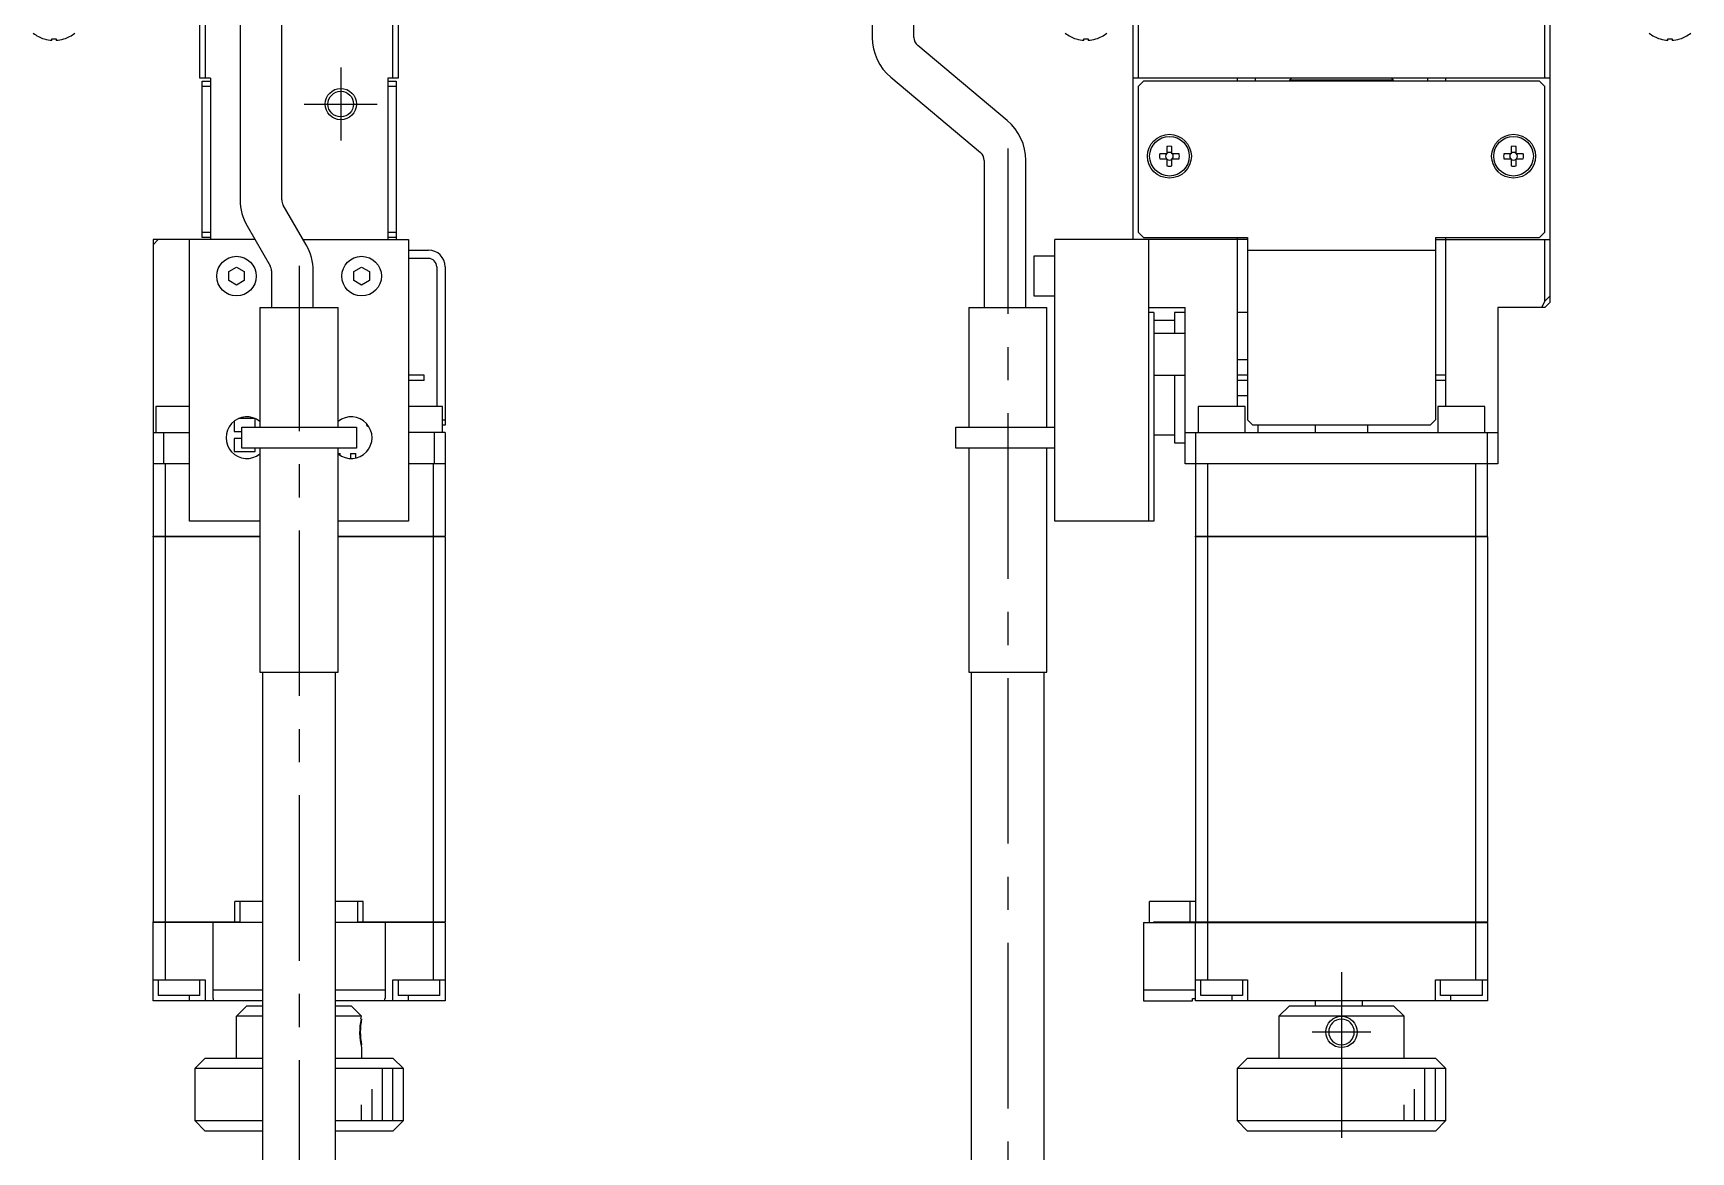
# Model space of a CAD drawing. Extents: x 0 to 718, y -8 to 409.
# Drawn here: x 8.5 to 167.5, y 134.3 to 241.6 of the extents above; entities that cross this region are included whole.
import ezdxf

# ---------------------------------------------------------------- set-up
doc = ezdxf.new("R2010")
doc.units = 0
doc.header["$LTSCALE"] = 0.5
doc.linetypes.add('CENTER', pattern=[50.8, 31.75, -6.35, 6.35, -6.35])
for name, color, linetype in [('MSM_CENTER', 1, 'CENTER'), ('MSM_CONTINUOUS', 7, 'CONTINUOUS'), ('MSM_NARROW', 5, 'CONTINUOUS')]:
    doc.layers.add(name, color=color, linetype=linetype)

msp = doc.modelspace()

# ---------------------------------------------------------------- linework, layer by layer
at = {"layer": 'MSM_CENTER'}
for p, q in [((38, 238.31), (38, 231.31)), ((34.5, 234.81), (41.5, 234.81)), ((101.97, 230.55), (101.97, 78.28)), ((34, 219.31), (34, 79.31)), ((133.97, 151.53), (133.97, 130.13)), ((131.17, 145.81), (136.77, 145.81))]:
    msp.add_line(p, q, dxfattribs=at)
at = {"layer": 'MSM_CONTINUOUS'}
for p, q in [((24.5, 237.31), (24.5, 328.81)), ((113.97, 259.31), (113.97, 221.81)), ((153.97, 215.81), (153.97, 259.31)), ((25, 252.81), (25, 237.31)), ((43, 237.31), (43, 250.2)), ((43.5, 250.31), (43.5, 237.31)), ((114.47, 249.7), (114.47, 237.31)), ((153.47, 237.31), (153.47, 249.7)), ((28.35, 246.81), (28.35, 225.62)), ((32.35, 225.62), (32.35, 246.81)), ((88.97, 246.81), (88.97, 241.21)), ((92.97, 241.21), (92.97, 246.81)), ((9.55, 241.06), (9.57, 241.06)), ((10.3, 241.06), (10.7, 241.06)), ((10.3, 240.92), (10.3, 241.06)), ((10.7, 241.06), (10.7, 240.92)), ((11.43, 241.06), (11.45, 241.06)), ((101.91, 233.24), (93.33, 240.44)), ((108.52, 241.06), (108.54, 241.06)), ((109.27, 241.06), (109.67, 241.06)), ((109.27, 240.92), (109.27, 241.06)), ((109.67, 241.06), (109.67, 240.92)), ((110.4, 241.06), (110.42, 241.06)), ((164.52, 241.06), (164.54, 241.06)), ((165.27, 241.06), (165.67, 241.06)), ((165.27, 240.92), (165.27, 241.06)), ((165.67, 241.06), (165.67, 240.92)), ((166.4, 241.06), (166.42, 241.06)), ((25.5, 237.31), (24.5, 237.31)), ((24.7, 237.01), (25.5, 237.01)), ((24.7, 222.01), (24.7, 237.01)), ((25.5, 237.31), (25.5, 221.81)), ((42.5, 237.31), (42.5, 221.81)), ((43.5, 237.31), (42.5, 237.31)), ((42.5, 237.01), (43.3, 237.01)), ((43.3, 237.01), (43.3, 221.81)), ((90.76, 237.38), (99.34, 230.18)), ((153.97, 237.31), (113.97, 237.31)), ((114.97, 237.01), (114.47, 236.51)), ((152.97, 237.01), (114.97, 237.01)), ((123.97, 237.31), (123.97, 237.01)), ((125.72, 237.01), (125.72, 237.31)), ((129.17, 237.31), (128.97, 237.11)), ((128.97, 237.11), (128.97, 237.01)), ((138.97, 237.11), (128.97, 237.11)), ((138.97, 237.11), (138.77, 237.31)), ((138.97, 237.01), (138.97, 237.11)), ((142.22, 237.31), (142.22, 237.01)), ((143.97, 237.01), (143.97, 237.31)), ((153.47, 236.51), (152.97, 237.01)), ((25.5, 236.51), (24.7, 236.51)), ((43.3, 236.51), (42.5, 236.51)), ((114.47, 236.51), (114.47, 222.51)), ((153.47, 222.51), (153.47, 236.51)), ((117.23, 230.73), (117.23, 230.05)), ((117.71, 230.05), (117.71, 230.73)), ((150.23, 230.73), (150.23, 230.05)), ((150.71, 230.05), (150.71, 230.73)), ((99.7, 229.41), (99.7, 215.31)), ((103.7, 215.31), (103.7, 229.41)), ((117.23, 230.05), (116.55, 230.05)), ((116.55, 229.57), (117.23, 229.57)), ((117.23, 229.57), (117.23, 228.89)), ((118.39, 230.05), (117.71, 230.05)), ((117.71, 228.89), (117.71, 229.57)), ((117.71, 229.57), (118.39, 229.57)), ((150.23, 230.05), (149.55, 230.05)), ((149.55, 229.57), (150.23, 229.57)), ((150.23, 229.57), (150.23, 228.89)), ((151.39, 230.05), (150.71, 230.05)), ((150.71, 228.89), (150.71, 229.57)), ((150.71, 229.57), (151.39, 229.57)), ((34.68, 221.31), (32.48, 225.12)), ((29.02, 223.12), (31.22, 219.31)), ((20, 221.31), (20.5, 221.81)), ((29.77, 221.81), (20, 221.81)), ((20, 221.81), (20, 193.36)), ((23.5, 194.81), (23.5, 221.81)), ((24.7, 222.51), (25.5, 222.51)), ((25.5, 222.01), (24.7, 222.01)), ((34.39, 221.81), (44.5, 221.81)), ((42.5, 222.51), (43.3, 222.51)), ((43.3, 222.01), (42.5, 222.01)), ((44.5, 221.81), (44.5, 194.81)), ((106.47, 194.81), (106.47, 221.81)), ((124.97, 221.81), (106.47, 221.81)), ((114.47, 222.51), (114.97, 222.01)), ((114.97, 222.01), (124.97, 222.01)), ((115.47, 221.81), (115.47, 194.81)), ((123.97, 222.01), (123.97, 205.81)), ((124.97, 222.01), (124.97, 204.51)), ((142.97, 222.01), (152.97, 222.01)), ((142.97, 222.01), (142.97, 204.51)), ((142.97, 221.81), (153.97, 221.81)), ((143.97, 205.81), (143.97, 222.01)), ((152.97, 222.01), (153.47, 222.51)), ((153.47, 215.92), (153.47, 221.81)), ((44.5, 220.81), (46.4, 220.81)), ((46.4, 220.01), (44.5, 220.01)), ((104.47, 220.21), (104.47, 216.41)), ((106.47, 220.21), (104.47, 220.21)), ((124.97, 220.81), (142.97, 220.81)), ((27.25, 218.74), (28, 219.18)), ((27.25, 217.88), (27.25, 218.74)), ((28, 217.44), (27.25, 217.88)), ((28, 219.18), (28.75, 218.74)), ((28.75, 217.88), (28, 217.44)), ((28.75, 218.74), (28.75, 217.88)), ((31.35, 218.81), (31.35, 215.31)), ((35.35, 215.31), (35.35, 218.81)), ((39.25, 218.74), (40, 219.18)), ((39.25, 217.88), (39.25, 218.74)), ((40, 217.44), (39.25, 217.88)), ((40, 219.18), (40.75, 218.74)), ((40.75, 217.88), (40, 217.44)), ((40.75, 218.74), (40.75, 217.88)), ((47.2, 219.21), (47.2, 205.81)), ((48, 219.21), (48, 204.01)), ((104.47, 216.41), (106.47, 216.41)), ((153.47, 215.92), (153.97, 216.42)), ((30.25, 215.31), (37.75, 215.31)), ((30.25, 215.31), (30.25, 203.81)), ((37.75, 203.81), (37.75, 215.31)), ((98.22, 215.31), (98.22, 203.81)), ((98.22, 215.31), (105.72, 215.31)), ((105.72, 203.81), (105.72, 215.31)), ((115.47, 215.31), (118.97, 215.31)), ((115.97, 214.81), (115.47, 214.81)), ((115.97, 214.81), (115.97, 194.81)), ((118.97, 214.81), (117.97, 214.81)), ((117.97, 214.81), (117.97, 212.81)), ((118.97, 200.31), (118.97, 215.31)), ((124.97, 214.81), (123.97, 214.81)), ((153.47, 215.31), (148.97, 215.31)), ((148.97, 215.31), (148.97, 200.31)), ((153.17, 215.31), (153.47, 215.92)), ((153.97, 215.81), (153.47, 215.31)), ((117.97, 214.06), (115.97, 214.06)), ((118.97, 212.81), (115.97, 212.81)), ((123.97, 210.31), (124.97, 210.31)), ((46, 208.81), (44.5, 208.81)), ((46, 208.31), (44.5, 208.31)), ((46, 208.31), (46, 208.81)), ((115.97, 208.81), (118.97, 208.81)), ((117.97, 208.81), (117.97, 202.31)), ((124.97, 208.81), (123.97, 208.81)), ((124.97, 208.31), (123.97, 208.31)), ((143.97, 208.81), (142.97, 208.81)), ((143.97, 208.31), (142.97, 208.31)), ((124.97, 206.81), (123.97, 206.81)), ((20.25, 205.81), (20.25, 203.31)), ((23.5, 205.81), (20.25, 205.81)), ((47.75, 205.81), (44.5, 205.81)), ((47.75, 203.31), (47.75, 205.81)), ((124.72, 205.81), (120.22, 205.81)), ((120.22, 205.81), (120.22, 203.31)), ((124.72, 203.31), (124.72, 205.81)), ((147.72, 205.81), (143.22, 205.81)), ((143.22, 205.81), (143.22, 203.31)), ((147.72, 203.31), (147.72, 205.81)), ((27.78, 204.39), (27.78, 203.39)), ((29.78, 204.64), (28.2, 204.64)), ((28.5, 201.81), (28.5, 203.81)), ((28.5, 203.81), (39.5, 203.81)), ((29.78, 203.81), (29.78, 204.64)), ((39.5, 203.81), (39.5, 201.81)), ((47.75, 204.51), (48, 204.51)), ((48, 204.01), (47.75, 204.01)), ((96.97, 201.81), (96.97, 203.81)), ((96.97, 203.81), (106.47, 203.81)), ((124.97, 204.51), (125.47, 204.01)), ((142.47, 204.01), (125.47, 204.01)), ((125.97, 203.31), (125.97, 204.01)), ((131.47, 203.31), (131.47, 204.01)), ((136.47, 204.01), (136.47, 203.31)), ((142.47, 204.01), (142.97, 204.51)), ((20, 203.31), (23.5, 203.31)), ((21, 203.31), (21, 200.31)), ((27.78, 203.39), (28.5, 203.39)), ((27.78, 202.74), (27.78, 201.49)), ((28.5, 202.74), (27.78, 202.74)), ((48, 203.31), (44.5, 203.31)), ((47, 200.31), (47, 203.31)), ((48, 203.31), (48, 193.36)), ((117.97, 203.06), (115.97, 203.06)), ((117.97, 202.31), (118.97, 202.31)), ((118.97, 203.31), (148.97, 203.31)), ((119.97, 203.31), (119.97, 193.36)), ((147.97, 193.36), (147.97, 203.31)), ((23.5, 200.31), (20, 200.31)), ((21.15, 200.31), (21.15, 193.36)), ((27.78, 201.49), (29.78, 201.49)), ((39.5, 201.81), (28.5, 201.81)), ((29.78, 201.49), (29.78, 201.81)), ((30.25, 201.81), (30.25, 180.31)), ((37.75, 180.31), (37.75, 201.81)), ((37.75, 201.31), (37.93, 201.31)), ((37.93, 201.12), (37.93, 201.31)), ((38.93, 201.31), (38.93, 200.81)), ((38.93, 201.31), (39.43, 201.31)), ((39.43, 200.86), (39.43, 201.31)), ((48, 200.31), (44.5, 200.31)), ((46.85, 200.31), (46.85, 193.36)), ((106.47, 201.81), (96.97, 201.81)), ((98.22, 201.81), (98.22, 180.31)), ((105.72, 180.31), (105.72, 201.81)), ((148.97, 200.31), (118.97, 200.31)), ((121.13, 200.31), (121.13, 193.36)), ((146.82, 200.31), (146.82, 193.36)), ((30.25, 194.81), (23.5, 194.81)), ((44.5, 194.81), (37.75, 194.81)), ((115.97, 194.81), (106.47, 194.81)), ((20, 193.36), (30.25, 193.36)), ((20, 193.31), (20, 156.36)), ((30.25, 193.31), (20, 193.31)), ((20.01, 193.31), (20.01, 193.36)), ((21.15, 193.31), (21.15, 156.36)), ((21.16, 193.31), (21.16, 193.36)), ((37.75, 193.36), (48, 193.36)), ((48, 193.31), (37.75, 193.31)), ((46.84, 193.31), (46.84, 193.36)), ((46.85, 193.31), (46.85, 156.36)), ((47.99, 193.31), (47.99, 193.36)), ((48, 193.31), (48, 156.36)), ((119.97, 193.36), (147.97, 193.36)), ((119.97, 193.31), (119.97, 156.36)), ((147.97, 193.31), (119.97, 193.31)), ((119.98, 193.31), (119.98, 193.36)), ((121.13, 193.31), (121.13, 193.36)), ((121.13, 193.31), (121.13, 156.36)), ((146.81, 193.31), (146.81, 193.36)), ((146.82, 193.31), (146.82, 156.36)), ((147.96, 193.31), (147.96, 193.36)), ((147.97, 193.31), (147.97, 156.36)), ((30.25, 180.31), (37.75, 180.31)), ((30.5, 180.31), (30.5, 132.31)), ((37.5, 132.31), (37.5, 180.31)), ((98.22, 180.31), (105.72, 180.31)), ((98.47, 180.31), (98.47, 132.31)), ((105.47, 132.31), (105.47, 180.31)), ((27.85, 156.36), (27.85, 158.31)), ((30.5, 158.31), (27.85, 158.31)), ((28.35, 156.31), (28.35, 158.31)), ((40.15, 158.31), (37.5, 158.31)), ((39.65, 156.31), (39.65, 158.31)), ((40.15, 156.36), (40.15, 158.31)), ((115.57, 156.31), (115.57, 158.31)), ((119.97, 158.31), (115.57, 158.31)), ((119.47, 156.36), (119.47, 158.31)), ((20, 156.36), (28.35, 156.36)), ((20, 148.81), (20, 156.31)), ((30.5, 156.31), (20, 156.31)), ((20.01, 156.31), (20.01, 156.36)), ((21.15, 156.31), (21.15, 150.81)), ((21.16, 156.31), (21.16, 156.36)), ((25.75, 149.86), (25.75, 156.31)), ((48, 156.31), (37.5, 156.31)), ((39.65, 156.36), (48, 156.36)), ((42.25, 156.31), (42.25, 149.86)), ((46.84, 156.31), (46.84, 156.36)), ((46.85, 156.31), (46.85, 150.81)), ((47.99, 156.31), (47.99, 156.36)), ((48, 156.31), (48, 148.81)), ((114.97, 156.31), (114.97, 149.86)), ((114.97, 156.31), (147.97, 156.31)), ((115.97, 156.31), (115.97, 156.36)), ((115.97, 156.36), (147.97, 156.36)), ((119.97, 148.81), (119.97, 156.31)), ((119.98, 156.31), (119.98, 156.36)), ((121.13, 156.31), (121.13, 156.36)), ((121.13, 156.31), (121.13, 150.81)), ((146.81, 156.31), (146.81, 156.36)), ((146.82, 156.31), (146.82, 150.81)), ((147.96, 156.31), (147.96, 156.36)), ((147.97, 156.31), (147.97, 148.81)), ((20, 150.81), (25, 150.81)), ((20.5, 150.81), (20.5, 149.31)), ((24.5, 149.31), (24.5, 150.81)), ((25, 150.81), (25, 148.81)), ((25.75, 149.86), (30.5, 149.86)), ((25.75, 149.01), (25.75, 149.81)), ((30.5, 149.81), (25.75, 149.81)), ((25.8, 149.81), (25.8, 149.86)), ((37.5, 149.86), (42.25, 149.86)), ((42.25, 149.81), (37.5, 149.81)), ((42.2, 149.81), (42.2, 149.86)), ((42.25, 149.81), (42.25, 149.01)), ((43, 148.81), (43, 150.81)), ((43, 150.81), (48, 150.81)), ((43.5, 150.81), (43.5, 149.31)), ((47.5, 149.31), (47.5, 150.81)), ((114.97, 149.86), (119.97, 149.86)), ((114.97, 149.81), (114.97, 148.81)), ((119.97, 149.81), (114.97, 149.81)), ((115.02, 149.81), (115.02, 149.86)), ((119.97, 150.81), (124.97, 150.81)), ((120.47, 149.31), (120.47, 150.81)), ((124.47, 150.81), (124.47, 149.31)), ((124.97, 150.81), (124.97, 148.81)), ((142.97, 148.81), (142.97, 150.81)), ((142.97, 150.81), (147.97, 150.81)), ((143.47, 149.31), (143.47, 150.81)), ((147.47, 150.81), (147.47, 149.31)), ((30.5, 148.81), (20, 148.81)), ((24.5, 149.31), (20.5, 149.31)), ((23.5, 148.81), (23.5, 149.31)), ((25.75, 149.01), (25.77, 149.01)), ((25.77, 149.01), (25.77, 148.81)), ((29, 148.31), (28, 147.31)), ((29, 148.31), (30.5, 148.31)), ((48, 148.81), (37.5, 148.81)), ((37.5, 148.31), (39, 148.31)), ((40, 147.31), (39, 148.31)), ((42.23, 149.01), (42.25, 149.01)), ((42.23, 148.81), (42.23, 149.01)), ((47.5, 149.31), (43.5, 149.31)), ((44.5, 148.81), (44.5, 149.31)), ((114.97, 148.81), (119.67, 148.81)), ((119.67, 149.01), (119.97, 149.01)), ((119.67, 148.81), (119.67, 149.01)), ((147.97, 148.81), (119.97, 148.81)), ((124.47, 149.31), (120.47, 149.31)), ((123.47, 148.81), (123.47, 149.31)), ((127.97, 147.31), (128.97, 148.31)), ((128.97, 148.31), (138.97, 148.31)), ((131.47, 148.31), (131.47, 148.81)), ((135.97, 148.31), (135.97, 148.81)), ((138.97, 148.31), (139.97, 147.31)), ((147.47, 149.31), (143.47, 149.31)), ((144.47, 148.81), (144.47, 149.31)), ((30.5, 147.31), (28, 147.31)), ((28, 143.31), (28, 147.31)), ((40, 147.31), (37.5, 147.31)), ((127.97, 147.31), (127.97, 143.31)), ((139.97, 147.31), (127.97, 147.31)), ((139.97, 143.31), (139.97, 147.31)), ((25, 143.31), (24, 142.31)), ((25, 143.31), (30.5, 143.31)), ((37.5, 143.31), (43, 143.31)), ((40, 144.31), (40, 143.31)), ((44, 142.31), (43, 143.31)), ((124.97, 143.31), (123.97, 142.31)), ((124.97, 143.31), (142.97, 143.31)), ((143.97, 142.31), (142.97, 143.31)), ((30.5, 142.31), (24, 142.31)), ((24, 142.31), (24, 137.31)), ((44, 142.31), (37.5, 142.31)), ((44, 137.31), (44, 142.31)), ((143.97, 142.31), (123.97, 142.31)), ((123.97, 142.31), (123.97, 137.31)), ((143.97, 137.31), (143.97, 142.31)), ((24, 137.31), (30.5, 137.31)), ((24, 137.31), (25, 136.31)), ((37.5, 137.31), (44, 137.31)), ((43, 136.31), (44, 137.31)), ((123.97, 137.31), (143.97, 137.31)), ((123.97, 137.31), (124.97, 136.31)), ((142.97, 136.31), (143.97, 137.31)), ((30.5, 136.31), (25, 136.31)), ((43, 136.31), (37.5, 136.31)), ((142.97, 136.31), (124.97, 136.31))]:
    msp.add_line(p, q, dxfattribs=at)
for centre, radius in [((38, 234.81), 1.23), ((117.47, 229.81), 2.1), ((117.47, 229.81), 1.9), ((150.47, 229.81), 2.1), ((150.47, 229.81), 1.9), ((28, 218.31), 1.9), ((40, 218.31), 1.9)]:
    msp.add_circle(centre, radius, dxfattribs=at)
at = {"layer": 'MSM_CONTINUOUS', "extrusion": (0, 0, -1)}
msp.add_circle((-133.97, 145.81), 1.23, dxfattribs=at)
at = {"layer": 'MSM_CONTINUOUS'}
for centre, radius, start, end in [((10.5, 244.11), 3.2, 231.3178, 252.73), ((10.5, 244.11), 3.19, 253.0947, 266.4096), ((10.5, 244.11), 3.19, 273.5903, 286.9053), ((10.5, 244.11), 3.2, 287.27, 308.6822), ((93.97, 241.21), 5, 180, 230), ((93.97, 241.21), 1, 180, 230), ((109.47, 244.11), 3.2, 231.3178, 252.73), ((109.47, 244.11), 3.19, 253.0947, 266.4096), ((109.47, 244.11), 3.19, 273.5903, 286.9053), ((109.47, 244.11), 3.2, 287.27, 308.6822), ((165.47, 244.11), 3.2, 231.3178, 252.73), ((165.47, 244.11), 3.19, 253.0947, 266.4096), ((165.47, 244.11), 3.19, 273.5903, 286.9053), ((165.47, 244.11), 3.2, 287.27, 308.6822), ((98.7, 229.41), 5, 0, 50), ((117.47, 229.81), 0.95, 75.3667, 104.6333), ((150.47, 229.81), 0.95, 75.3667, 104.6333), ((98.7, 229.41), 1, 0, 50), ((117.47, 229.81), 0.95, 165.3667, 194.6333), ((117.47, 229.81), 0.365, 138.8496, 221.1504), ((117.47, 229.81), 0.365, 48.8496, 131.1504), ((117.47, 229.81), 0.365, 228.8496, 311.1504), ((117.47, 229.81), 0.365, 318.8496, 41.1504), ((117.47, 229.81), 0.95, 345.3667, 14.6333), ((150.47, 229.81), 0.95, 165.3667, 194.6333), ((150.47, 229.81), 0.365, 138.8496, 221.1504), ((150.47, 229.81), 0.365, 48.8496, 131.1504), ((150.47, 229.81), 0.365, 228.8496, 311.1504), ((150.47, 229.81), 0.365, 318.8496, 41.1504), ((150.47, 229.81), 0.95, 345.3667, 14.6333), ((117.47, 229.81), 0.95, 255.3667, 284.6333), ((150.47, 229.81), 0.95, 255.3667, 284.6333), ((33.35, 225.62), 5, 180, 210), ((33.35, 225.62), 1, 180, 210), ((30.35, 218.81), 5, 0, 30), ((46.4, 219.21), 1.6, 0, 90), ((46.4, 219.21), 0.8, 0, 90), ((30.35, 218.81), 1, 0, 30), ((29, 202.81), 2, 51.3178, 308.6822), ((39, 202.81), 2, 231.3178, 128.6822), ((40.67, 204.11), 0.2, 165.0744, 270.8063), ((45.87, 145.81), 6, 167.9756, 192.0244)]:
    msp.add_arc(centre, radius, start, end, dxfattribs=at)
at = {"layer": 'MSM_NARROW'}
for p, q in [((39.94, 147.07), (40, 147.31)), ((42, 137.31), (42, 142.31)), ((43, 137.31), (43, 142.31)), ((141.97, 137.31), (141.97, 142.31)), ((142.97, 137.31), (142.97, 142.31)), ((41, 137.31), (41, 140.31)), ((140.97, 137.31), (140.97, 140.31)), ((40, 137.31), (40, 138.81)), ((139.97, 137.31), (139.97, 138.81))]:
    msp.add_line(p, q, dxfattribs=at)
for centre in [(38, 234.81), (133.97, 145.81)]:
    msp.add_circle(centre, 1.5, dxfattribs=at)
msp.add_arc((45.79, 145.81), 5.98, 167.7879, 194.4982, dxfattribs=at)

doc.saveas('drawing.dxf')
